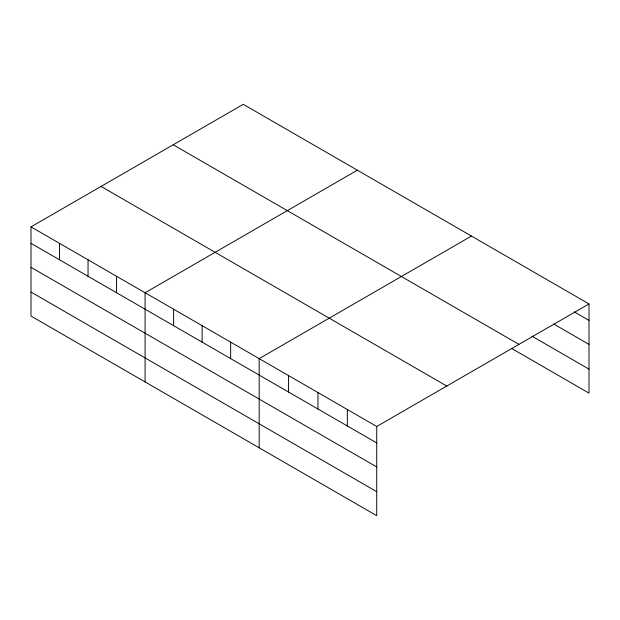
<?xml version="1.0" encoding="UTF-8"?>
<svg xmlns="http://www.w3.org/2000/svg" width="620" height="620" viewBox="0 0 620 620"><rect width="100%" height="100%" fill="white"/><g stroke="black" fill="none" stroke-linecap="round" stroke-linejoin="round"><path stroke-width="0.93" d="M376.728 466.945L376.728 426.482L31 226.881L31 316.068L376.728 515.677L376.728 466.945L31 267.336M511.454 348.347L589 393.119L589 303.932L243.272 104.323L31 226.881M357.36 170.198L145.088 292.749L145.088 381.943M471.456 236.065L259.183 358.616L259.183 447.811M376.728 426.482L589 303.932M574.306 311.906L589 320.385M553.9 324.121L589 344.387M531.859 336.125L589 369.117M173.22 144.77L518.948 344.371M101.052 186.434L446.78 386.043M31 243.335L376.728 442.943M31 292.067L376.728 491.675M347.34 409.518L347.34 425.971M317.952 392.553L317.952 409.006M288.571 375.581L288.571 392.042M230.656 342.147L230.656 358.608M202.136 325.686L202.136 342.139M173.616 309.217L173.616 325.671M116.568 276.28L116.568 292.741M88.048 259.811L88.048 276.272M59.52 243.342L59.52 259.803"/></g></svg>
